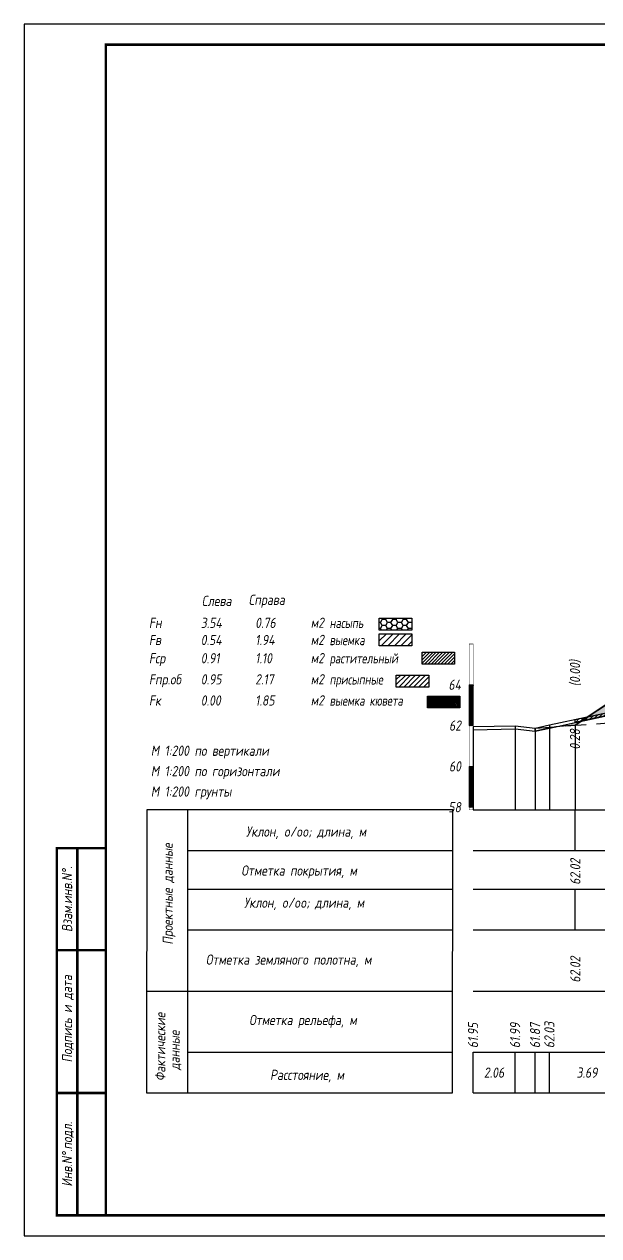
# Model space of a CAD drawing. Extents: x -717 to 1451, y -133302 to 233.
# Drawn here: x -30.1 to 110.8, y -131767.4 to -131470.4 of the extents above; entities that cross this region are included whole.
import ezdxf
from ezdxf.enums import TextEntityAlignment as Align

# ---------------------------------------------------------------- set-up
doc = ezdxf.new("R2010")
doc.units = 0
doc.linetypes.add('штриховая', pattern=[0.75, 0.5, -0.25])
for name, color, linetype in [('Зарамочное оформление', 7, 'Continuous'), ('Интерполированный поперечник', 2, 'Continuous'), ('Код_510', 7, 'Continuous'), ('Код_514', 1, 'Continuous'), ('Код_516', 1, 'Continuous'), ('Контур_0', 7, 'Continuous'), ('Контур_508', 7, 'Continuous'), ('Контур_512', 7, 'Continuous'), ('Контур_513', 7, 'Continuous'), ('Красный поперечник', 1, 'Continuous'), ('Линейка абсолютных высот', 7, 'Continuous'), ('Объем выемки', 7, 'Continuous'), ('Объем кюветов', 7, 'Continuous'), ('Объем насыпи', 7, 'Continuous'), ('Объем присыпных обочин', 7, 'Continuous'), ('Объем срезки растительного слоя', 7, 'Continuous'), ('Объём_2650', 7, 'Continuous'), ('Объём_2661', 7, 'Continuous'), ('Объём_2666', 7, 'Continuous'), ('Объём_2667', 7, 'Continuous'), ('Объём_2668', 7, 'Continuous'), ('Объём_2669', 7, 'Continuous'), ('Объём_2675', 7, 'Continuous'), ('Рабочие отметки', 7, 'Continuous'), ('Рабочие отметки доп.', 7, 'Continuous'), ('Таблица', 7, 'Continuous'), ('Черный поперечник', 3, 'Continuous')]:
    doc.layers.add(name, color=color, linetype=linetype)
for name, color, linetype, true_color in [('Контур_2570', 7, 'Continuous', 0x80ff00), ('Контур_2736', 4, 'Continuous', 0x00ffff), ('Контур_2737', 4, 'Continuous', 0x00ffff), ('Контур_2738', 4, 'Continuous', 0x00ffff), ('Контур_2739', 4, 'Continuous', 0x00ffff), ('Контур_2741', 4, 'Continuous', 0x00ffff), ('Контур_2742', 4, 'Continuous', 0x00ffff), ('Контур_2743', 4, 'Continuous', 0x00ffff), ('Контур_2744', 7, 'Continuous', 0xa4ffff), ('Контур_2745', 7, 'Continuous', 0xa4ffff), ('Контур_2747', 4, 'Continuous', 0x00ffff), ('Контур_2748', 4, 'Continuous', 0x00ffff), ('Контур_2749', 4, 'Continuous', 0x00ffff), ('Контур_2750', 4, 'Continuous', 0x00ffff), ('Контур_2751', 4, 'Continuous', 0x00ffff), ('Контур_2752', 4, 'Continuous', 0x00ffff), ('Контур_703', 4, 'Continuous', 0x00ffff), ('Контур_705', 4, 'Continuous', 0x00ffff), ('Контур_707', 4, 'Continuous', 0x00ffff), ('Контур_720', 131, 'Continuous', 0xaaffff), ('Объём_2563', 7, 'Continuous', 0xff8000), ('Объём_2570', 7, 'Continuous', 0x80ff00), ('Объём_2600', 7, 'Continuous', 0x808000), ('Объём_2620', 2, 'Continuous', 0xffff00)]:
    doc.layers.add(name, color=color, linetype=linetype, true_color=true_color)
doc.styles.add('М', font='romand.shx', dxfattribs={"width": 0.8, "oblique": 10, "height": 2.5})
pattern_1 = [(45.000001252, (0, 0), (-0.026516505928, 0.026516504769), []), (135.00000034, (0, 0), (-0.02651650519, -0.026516505506), [])]

# ---------------------------------------------------------------- blocks, each defined once
blk = doc.blocks.new('условные обозначения')
at = {"layer": 'Объём_2563'}
h = blk.add_hatch(dxfattribs=at)
h.set_pattern_fill('ANSI31', color=256, scale=0.3)
h.set_pattern_definition([(45, (-34.5, -100.5), (-0.673519, 0.673519), [])])
h.paths.add_polyline_path([(18.26, 7.53), (27.08, 7.53), (27.08, 4.62), (18.26, 4.62)])
at = {"layer": 'Объём_2570'}
h = blk.add_hatch(dxfattribs=at)
h.set_pattern_fill('ANSI31', color=3, scale=0.2)
h.set_pattern_definition([(45, (-32.9034, -100.5), (-0.4490128, 0.4490128), [])])
h.paths.add_polyline_path([(25.29, 13.16), (34.12, 13.16), (34.12, 10.25), (25.29, 10.25)])
at = {"layer": 'Объём_2600'}
h = blk.add_hatch(dxfattribs=at)
h.set_pattern_fill('ANSI31', color=6, scale=0.4)
h.set_pattern_definition([(45, (-34.5, -100.5), (-0.898026, 0.898026), [])])
h.paths.add_polyline_path([(13.63, 17.67), (22.46, 17.67), (22.46, 14.76), (13.63, 14.76)])
at = {"layer": 'Объём_2620'}
h = blk.add_hatch(dxfattribs=at)
h.set_pattern_fill('ANSI31', color=2, scale=0.1)
h.set_pattern_definition([(45, (-33.755, -100.5), (-0.2245064, 0.2245064), [])])
h.paths.add_polyline_path([(26.75, 2.41), (35.57, 2.41), (35.57, -0.5), (26.75, -0.5)])
at = {"layer": 'Объём_2650'}
h = blk.add_hatch(dxfattribs=at)
h.set_pattern_fill('HONEY', color=5, scale=0.3)
h.set_pattern_definition([(0, (-34.5, -100.5), (1.42875, 0.824889), [0.9525, -1.905]), (120, (-34.5, -100.5), (-1.42875, 0.824889), [0.9525, -1.905]), (60, (-34.5, -100.5), (3e-09, 1.6497784), [-1.905, 0.9525])])
h.paths.add_polyline_path([(13.63, 21.49), (22.46, 21.49), (22.46, 18.58), (13.63, 18.58)])
at = {"layer": 'Объём_2563'}
blk.add_lwpolyline([(18.26, 7.53), (27.08, 7.53), (27.08, 4.62), (18.26, 4.62)], close=True, dxfattribs=at)
at = {"layer": 'Объём_2620', "color": 2}
blk.add_lwpolyline([(26.75, 2.41), (35.57, 2.41), (35.57, -0.5), (26.75, -0.5)], close=True, dxfattribs=at)
at = {"layer": 'Объём_2650', "color": 5}
blk.add_lwpolyline([(13.63, 21.49), (22.46, 21.49), (22.46, 18.58), (13.63, 18.58)], close=True, dxfattribs=at)
at = {"layer": 'Объём_2650', "color": 6}
blk.add_lwpolyline([(13.63, 17.67), (22.46, 17.67), (22.46, 14.76), (13.63, 14.76)], close=True, dxfattribs=at)
at = {"layer": 'Объём_2650', "color": 3}
blk.add_lwpolyline([(25.29, 13.16), (34.12, 13.16), (34.12, 10.25), (25.29, 10.25)], close=True, dxfattribs=at)
at = {"layer": 'Объем насыпи', "color": 1, "style": 'М', "oblique": 10, "width": 0.8}
for s, p in [('насыпь', (0.09, 19.09)), ('выемка', (0.09, 14.89)), ('растительный', (0.09, 10.42)), ('присыпные', (0.09, 5.24)), ('выемка кювета', (0.09, 0.06))]:
    blk.add_text(s, height=2.5, dxfattribs=at).set_placement(p)

msp = doc.modelspace()

# ---------------------------------------------------------------- hatches: boundary and pattern name
at = {"layer": 'Линейка абсолютных высот'}
h = msp.add_hatch(dxfattribs=at)
h.set_pattern_fill('ANSI37', scale=0.3, style=0)
h.set_pattern_definition(pattern_1)
h.paths.add_polyline_path([(80, -131642.353), (80, -131632.353), (79, -131632.353), (79, -131642.353)])
h = msp.add_hatch(dxfattribs=at)
h.set_pattern_fill('ANSI37', scale=0.3, style=0)
h.set_pattern_definition(pattern_1)
h.paths.add_polyline_path([(80, -131662.353), (80, -131652.353), (79, -131652.353), (79, -131662.353)])
at = {"layer": 'Объём_2570'}
h = msp.add_hatch(dxfattribs=at)
h.set_pattern_fill('ANSI31', color=256, scale=0.2)
h.paths.add_polyline_path([(135.344, -131630.632), (134.642, -131630.756), (133.014, -131631.548), (117.163, -131639.023), (105, -131641.614), (105, -131640.864), (117.163, -131638.273), (133.014, -131630.798), (134.642, -131630.006), (135.344, -131629.882)])
h.paths.add_polyline_path([(274.732, -131633.051), (271.366, -131634.24), (265.308, -131636.501), (263.275, -131635.173), (257.527, -131632.611), (250.419, -131632.614), (245.088, -131632.629), (238.721, -131629.389), (238.068, -131628.99), (238.068, -131628.24), (238.721, -131628.639), (245.088, -131631.879), (250.419, -131631.864), (257.527, -131631.861), (263.275, -131634.423), (265.308, -131635.751), (271.366, -131633.49), (274.732, -131632.301)])
at = {"layer": 'Объём_2600'}
h = msp.add_hatch(dxfattribs=at)
h.set_pattern_fill('HONEY', color=5, scale=0.3)
h.paths.add_polyline_path([(121.624, -131631.191), (134.544, -131630.803), (133.014, -131631.548), (117.163, -131639.023), (106.454, -131641.304)])
h.paths.add_polyline_path([(265.308, -131636.501), (263.275, -131635.173), (257.527, -131632.611), (250.419, -131632.614), (245.088, -131632.629), (243.005, -131631.569), (259.692, -131632.069), (265.969, -131636.254)])

# ---------------------------------------------------------------- linework, layer by layer
at = {"layer": 'Интерполированный поперечник', "linetype": 'штриховая', "ltscale": 10, "flags": 128}
msp.add_lwpolyline([(95.206, -131643), (245.088, -131631.879)], dxfattribs=at)
at = {"layer": 'Код_510'}
for p, q in [((79.946, -131732.421), (79.946, -131722.421)), ((90.254, -131732.421), (90.254, -131722.421)), ((95.152, -131732.421), (95.152, -131722.421)), ((98.655, -131732.421), (98.655, -131722.421))]:
    msp.add_line(p, q, dxfattribs=at)
at = {"layer": 'Код_514'}
msp.add_line((105, -131673), (105, -131663), dxfattribs=at)
at = {"layer": 'Код_516'}
msp.add_line((104.946, -131692.421), (104.946, -131682.421), dxfattribs=at)
at = {"layer": 'Контур_0', "flags": 128}
for points in [[(128.511, -131626.599), (105, -131642.273), (105, -131642.273), (105, -131642.273), (105, -131642.273), (105, -131642.273), (105, -131642.273), (105, -131642.273), (105, -131642.273), (105, -131642.273), (105, -131642.273), (105, -131642.273), (105, -131642.273), (105, -131642.273), (105, -131642.273), (105, -131642.273)], [(128.511, -131626.599), (105, -131642.273), (105, -131642.273), (105, -131642.273), (105, -131642.273), (105, -131642.273), (105, -131642.273), (105, -131642.273), (105, -131642.273), (105, -131642.273), (105, -131642.273), (105, -131642.273), (105, -131642.273), (105, -131642.273), (105, -131642.273), (105, -131642.273), (105, -131642.273), (105, -131642.273), (105, -131642.273), (105, -131642.273), (105, -131642.273), (105, -131642.273), (105, -131642.273), (105, -131642.273), (105, -131642.273), (105, -131642.273), (105, -131642.273), (105, -131642.273), (105, -131642.273), (105, -131642.273)]]:
    msp.add_lwpolyline(points, dxfattribs=at)
at = {"layer": 'Контур_2570', "flags": 128}
msp.add_lwpolyline([(80, -131643.354), (90.308, -131643.157), (95.206, -131643.75), (98.709, -131642.954), (117.163, -131639.023)], dxfattribs=at)
at = {"layer": 'Контур_2736', "flags": 128}
msp.add_lwpolyline([(128.511, -131626.599), (105, -131642.273)], dxfattribs=at)
at = {"layer": 'Контур_2737', "flags": 128}
msp.add_lwpolyline([(105, -131642.273), (105, -131642.273)], dxfattribs=at)
at = {"layer": 'Контур_2738', "flags": 128}
msp.add_lwpolyline([(105, -131642.273), (105, -131642.273)], dxfattribs=at)
at = {"layer": 'Контур_2739', "flags": 128}
msp.add_lwpolyline([(105, -131642.273), (105, -131642.273)], dxfattribs=at)
at = {"layer": 'Контур_2741', "flags": 128}
msp.add_lwpolyline([(105, -131642.273), (105, -131642.273)], dxfattribs=at)
at = {"layer": 'Контур_2742', "flags": 128}
msp.add_lwpolyline([(105, -131642.273), (105, -131642.273)], dxfattribs=at)
at = {"layer": 'Контур_2743', "flags": 128}
msp.add_lwpolyline([(105, -131642.273), (105, -131642.273)], dxfattribs=at)
at = {"layer": 'Контур_2744', "flags": 128}
msp.add_lwpolyline([(105, -131642.273), (105, -131642.273)], dxfattribs=at)
msp.add_lwpolyline([(105, -131642.273), (105, -131642.273)], dxfattribs=at)
msp.add_lwpolyline([(105, -131642.273), (105, -131642.273)], dxfattribs=at)
msp.add_lwpolyline([(105, -131642.273), (105, -131642.273)], dxfattribs=at)
msp.add_lwpolyline([(105, -131642.273), (105, -131642.273)], dxfattribs=at)
msp.add_lwpolyline([(105, -131642.273), (105, -131642.273)], dxfattribs=at)
at = {"layer": 'Контур_2745', "flags": 128}
msp.add_lwpolyline([(105, -131642.273), (105, -131642.273)], dxfattribs=at)
msp.add_lwpolyline([(105, -131642.273), (105, -131642.273)], dxfattribs=at)
msp.add_lwpolyline([(105, -131642.273), (105, -131642.273)], dxfattribs=at)
msp.add_lwpolyline([(105, -131642.273), (105, -131642.273)], dxfattribs=at)
msp.add_lwpolyline([(105, -131642.273), (105, -131642.273)], dxfattribs=at)
msp.add_lwpolyline([(105, -131642.273), (105, -131642.273)], dxfattribs=at)
at = {"layer": 'Контур_2747', "flags": 128}
msp.add_lwpolyline([(105, -131642.273), (105, -131642.273)], dxfattribs=at)
at = {"layer": 'Контур_2748', "flags": 128}
msp.add_lwpolyline([(105, -131642.273), (105, -131642.273)], dxfattribs=at)
at = {"layer": 'Контур_2749', "flags": 128}
msp.add_lwpolyline([(105, -131642.273), (105, -131642.273)], dxfattribs=at)
at = {"layer": 'Контур_2750', "flags": 128}
msp.add_lwpolyline([(105, -131642.273), (105, -131642.273)], dxfattribs=at)
at = {"layer": 'Контур_2751', "flags": 128}
msp.add_lwpolyline([(105, -131642.273), (105, -131642.273)], dxfattribs=at)
at = {"layer": 'Контур_2752', "flags": 128}
msp.add_lwpolyline([(105, -131642.273), (105, -131642.273)], dxfattribs=at)
at = {"layer": 'Контур_508', "flags": 128}
msp.add_lwpolyline([(105, -131642.273), (121.624, -131631.191), (146.955, -131630.431), (146.955, -131629.404), (148.483, -131629.368), (176.014, -131628.968), (187.39, -131628.803), (213.043, -131628.5), (214.614, -131628.531), (214.614, -131628.481), (216.185, -131628.513), (216.185, -131628.463), (224.607, -131628.631), (224.607, -131631.017), (259.692, -131632.069), (270.125, -131639.025), (272.125, -131639.025), (282.29, -131632.249)], dxfattribs=at)
at = {"layer": 'Контур_512', "flags": 128}
msp.add_lwpolyline([(105, -131642.273), (121.624, -131631.191), (146.955, -131630.431)], dxfattribs=at)
at = {"layer": 'Контур_513', "flags": 128}
msp.add_lwpolyline([(105, -131642.273), (121.624, -131631.191), (146.955, -131630.431), (146.955, -131629.404), (148.483, -131629.368), (176.014, -131628.968), (187.39, -131628.803), (213.043, -131628.5), (214.614, -131628.531), (214.614, -131628.481), (216.185, -131628.513), (216.185, -131628.463), (224.607, -131628.631), (224.607, -131631.017), (259.692, -131632.069), (270.125, -131639.025), (272.125, -131639.025), (282.29, -131632.249)], dxfattribs=at)
at = {"layer": 'Контур_703', "flags": 128}
for points in [[(128.511, -131626.599), (105, -131642.273)], [(105, -131642.273), (105, -131642.273)]]:
    msp.add_lwpolyline(points, dxfattribs=at)
at = {"layer": 'Контур_705', "flags": 128}
msp.add_lwpolyline([(105, -131642.273), (105, -131642.273)], dxfattribs=at)
at = {"layer": 'Контур_707', "flags": 128}
msp.add_lwpolyline([(105, -131642.273), (105, -131642.273)], dxfattribs=at)
at = {"layer": 'Контур_720', "flags": 128}
msp.add_lwpolyline([(105, -131642.273), (105, -131642.273)], dxfattribs=at)
at = {"layer": 'Красный поперечник'}
for q in [(128.511, -131626.599), (105, -131663)]:
    msp.add_line((105, -131642.273), q, dxfattribs=at)
at = {"layer": 'Линейка абсолютных высот', "color": 7, "const_width": 0.1, "flags": 128}
for points in [[(80, -131632.353), (80, -131622.353), (79, -131622.353), (79, -131632.353), (80, -131632.353)], [(80, -131642.353), (80, -131632.353), (79, -131632.353), (79, -131642.353), (80, -131642.353)], [(80, -131652.353), (80, -131642.353), (79, -131642.353), (79, -131652.353), (80, -131652.353)], [(80, -131662.353), (80, -131652.353), (79, -131652.353), (79, -131662.353), (80, -131662.353)], [(80, -131663), (80, -131662.353), (79, -131662.353), (79, -131663), (80, -131663)]]:
    msp.add_lwpolyline(points, dxfattribs=at)
at = {"layer": 'Объём_2570', "flags": 128}
msp.add_lwpolyline([(135.344, -131630.632), (134.642, -131630.756), (133.014, -131631.548), (117.163, -131639.023), (105, -131641.614), (105, -131640.864), (117.163, -131638.273), (133.014, -131630.798), (134.642, -131630.006), (135.344, -131629.882), (135.344, -131630.632), (135.344, -131630.632)], dxfattribs=at)
at = {"layer": 'Объём_2600', "flags": 128}
for points in [[(121.624, -131631.191), (134.544, -131630.803), (133.014, -131631.548), (117.163, -131639.023), (106.454, -131641.304), (121.624, -131631.191), (121.624, -131631.191)], [(98.709, -131642.954), (95.206, -131643.75), (95.206, -131643), (100.248, -131642.626), (98.709, -131642.954), (98.709, -131642.954)]]:
    msp.add_lwpolyline(points, dxfattribs=at)
at = {"layer": 'Объём_2650', "flags": 128}
msp.add_lwpolyline([(106.454, -131641.304), (105, -131642.273), (100.248, -131642.626), (106.454, -131641.304), (106.454, -131641.304)], dxfattribs=at)
at = {"layer": 'Объём_2661', "flags": 128}
msp.add_lwpolyline([(128.511, -131626.599), (105, -131642.273)], dxfattribs=at)
at = {"layer": 'Объём_2666', "flags": 128}
msp.add_lwpolyline([(128.511, -131626.599), (105, -131642.273)], dxfattribs=at)
at = {"layer": 'Объём_2667', "flags": 128}
msp.add_lwpolyline([(105, -131642.273), (105, -131642.273)], dxfattribs=at)
msp.add_lwpolyline([(105, -131642.273), (105, -131642.273)], dxfattribs=at)
at = {"layer": 'Объём_2668', "flags": 128}
msp.add_lwpolyline([(105, -131642.273), (105, -131642.273)], dxfattribs=at)
msp.add_lwpolyline([(105, -131642.273), (105, -131642.273)], dxfattribs=at)
at = {"layer": 'Объём_2669', "flags": 128}
msp.add_lwpolyline([(105, -131642.273), (105, -131642.273)], dxfattribs=at)
msp.add_lwpolyline([(105, -131642.273), (105, -131642.273)], dxfattribs=at)
at = {"layer": 'Объём_2675', "flags": 128}
msp.add_lwpolyline([(105, -131642.273), (105, -131642.273)], dxfattribs=at)
msp.add_lwpolyline([(105, -131642.273), (105, -131642.273)], dxfattribs=at)
msp.add_lwpolyline([(105, -131642.273), (105, -131642.273)], dxfattribs=at)
msp.add_lwpolyline([(105, -131642.273), (105, -131642.273)], dxfattribs=at)
msp.add_lwpolyline([(105, -131642.273), (105, -131642.273)], dxfattribs=at)
msp.add_lwpolyline([(105, -131642.273), (105, -131642.273)], dxfattribs=at)
msp.add_lwpolyline([(105, -131642.273), (105, -131642.273)], dxfattribs=at)
msp.add_lwpolyline([(105, -131642.273), (105, -131642.273)], dxfattribs=at)
msp.add_lwpolyline([(105, -131642.273), (105, -131642.273)], dxfattribs=at)
msp.add_lwpolyline([(105, -131642.273), (105, -131642.273)], dxfattribs=at)
msp.add_lwpolyline([(105, -131642.273), (105, -131642.273)], dxfattribs=at)
msp.add_lwpolyline([(105, -131642.273), (105, -131642.273)], dxfattribs=at)
at = {"layer": 'Таблица'}
for p, q in [((80, -131663), (307.29, -131663)), ((80, -131673), (307.29, -131673)), ((80, -131682.421), (307.29, -131682.421)), ((79.946, -131692.421), (307.235, -131692.421)), ((79.946, -131707.421), (307.235, -131707.421)), ((79.946, -131722.421), (307.235, -131722.421)), ((79.946, -131732.421), (307.235, -131732.421))]:
    msp.add_line(p, q, dxfattribs=at)
at = {"layer": 'Таблица', "linetype": 'Continuous', "flags": 128}
for points in [[(0, -131663), (-0.054, -131732.421)], [(75, -131663), (0, -131663)], [(10, -131663), (10, -131732.421)], [(74.946, -131732.421), (75, -131663)], [(10, -131673), (75, -131673)], [(10, -131682.421), (75, -131682.421)], [(9.946, -131692.421), (74.946, -131692.421)], [(-0.054, -131707.421), (74.946, -131707.421)], [(9.946, -131722.421), (74.946, -131722.421)], [(-0.054, -131732.421), (74.946, -131732.421)]]:
    msp.add_lwpolyline(points, dxfattribs=at)
at = {"layer": 'Черный поперечник', "color": 7}
for p, q in [((98.709, -131642.204), (98.709, -131663)), ((80, -131642.604), (80, -131663)), ((90.308, -131642.407), (90.308, -131663)), ((95.206, -131643), (95.206, -131663))]:
    msp.add_line(p, q, dxfattribs=at)
at = {"layer": 'Черный поперечник', "flags": 128}
msp.add_lwpolyline([(80, -131642.604), (90.308, -131642.407), (95.206, -131643), (98.709, -131642.204), (117.163, -131638.273)], dxfattribs=at)

# ---------------------------------------------------------------- block references
at = {"layer": 'Объём_2570', "xscale": 0.9}
msp.add_blockref('условные обозначения', (44.708, -131637.531), dxfattribs=at)

# ---------------------------------------------------------------- texts
at = {"style": 'М', "oblique": 10, "width": 0.8}
msp.add_text('М 1:200 грунты', height=2.5, dxfattribs=at).set_placement((0.973, -131659.769))
at = {"layer": 'Код_510', "style": 'М', "oblique": 10, "width": 0.8}
for s, p in [('61.95', (79.946, -131721.421)), ('61.99', (90.254, -131721.421)), ('61.87', (95.152, -131721.421)), ('62.03', (98.655, -131721.421))]:
    msp.add_text(s, height=2.5, rotation=90, dxfattribs=at).set_placement(p, align=Align.MIDDLE_LEFT)
for s, p in [('2.06', (85.1, -131727.421)), ('3.69', (107.882, -131727.421))]:
    msp.add_text(s, height=2.5, dxfattribs=at).set_placement(p, align=Align.MIDDLE_CENTER)
at = {"layer": 'Код_514', "style": 'М', "oblique": 10, "width": 0.8}
msp.add_text('62.02', height=2.5, rotation=90, dxfattribs=at).set_placement((105, -131681.382), align=Align.MIDDLE_LEFT)
at = {"layer": 'Код_516', "style": 'М', "oblique": 10, "width": 0.8}
msp.add_text('62.02', height=2.5, rotation=90, dxfattribs=at).set_placement((105, -131705.371), align=Align.MIDDLE_LEFT)
at = {"layer": 'Линейка абсолютных высот', "style": 'М', "oblique": 10, "width": 0.8}
for s, p in [('64', (77, -131632.353)), ('62', (77, -131642.353)), ('60', (77, -131652.353)), ('58', (77, -131662.353))]:
    msp.add_text(s, height=2.5, dxfattribs=at).set_placement(p, align=Align.MIDDLE_RIGHT)
at = {"layer": 'Объем выемки', "style": 'М', "oblique": 10, "width": 0.8}
for s, p in [('Fв', (0.519, -131622.625)), ('0.54', (13.219, -131622.625)), ('1.94', (26.56, -131622.625)), ('м2', (40.165, -131622.592))]:
    msp.add_text(s, height=2.5, dxfattribs=at).set_placement(p)
at = {"layer": 'Объем кюветов', "style": 'М', "oblique": 10, "width": 0.8}
for s, p in [('Fк', (0.519, -131637.451)), ('0.00', (13.219, -131637.451)), ('1.85', (26.56, -131637.451)), ('м2', (40.165, -131637.417))]:
    msp.add_text(s, height=2.5, dxfattribs=at).set_placement(p)
at = {"layer": 'Объем насыпи', "style": 'М', "oblique": 10, "width": 0.8}
for s, p in [('Слева', (13.463, -131613.04)), ('Справа', (24.956, -131612.773)), ('Fн', (0.519, -131618.421)), ('3.54', (13.219, -131618.421)), ('0.76', (26.56, -131618.421)), ('м2', (40.165, -131618.387))]:
    msp.add_text(s, height=2.5, dxfattribs=at).set_placement(p)
at = {"layer": 'Объем присыпных обочин', "style": 'М', "oblique": 10, "width": 0.8}
for s, p in [('Fпр.об', (0.519, -131632.272)), ('0.95', (13.219, -131632.272)), ('2.17', (26.56, -131632.272)), ('м2', (40.165, -131632.238))]:
    msp.add_text(s, height=2.5, dxfattribs=at).set_placement(p)
at = {"layer": 'Объем срезки растительного слоя', "style": 'М', "oblique": 10, "width": 0.8}
for s, p in [('Fср', (0.519, -131627.093)), ('0.91', (13.219, -131627.093)), ('1.10', (26.56, -131627.093)), ('м2', (40.165, -131627.06))]:
    msp.add_text(s, height=2.5, dxfattribs=at).set_placement(p)
at = {"layer": 'Рабочие отметки', "color": 1, "style": 'М', "oblique": 10, "width": 0.8}
msp.add_text('0.28', height=2.5, rotation=90, dxfattribs=at).set_placement((104.922, -131643.204), align=Align.MIDDLE_RIGHT)
at = {"layer": 'Рабочие отметки доп.', "color": 1, "style": 'М', "oblique": 10, "width": 0.8}
msp.add_text('(0.00)', height=2.5, rotation=90, dxfattribs=at).set_placement((104.922, -131632.704), align=Align.MIDDLE_LEFT)
at = {"layer": 'Таблица', "style": 'М', "oblique": 10, "width": 0.8}
for s, p in [('М 1:200 по вертикали', (0.973, -131649.769)), ('М 1:200 по горизонтали', (0.973, -131654.769)), ('Уклон, o/oo; длина, м', (24.315, -131669.584)), ('Отметка покрытия, м', (23.148, -131679.139)), ('Уклон, o/oo; длина, м', (23.824, -131687.017)), ('Отметка земляного полотна, м', (14.462, -131700.965)), ('Отметка рельефа, м', (25.077, -131715.777)), ('Расстояние, м', (30.202, -131729.23))]:
    msp.add_text(s, height=2.5, dxfattribs=at).set_placement(p)
for s, p in [('Проектные данные ', (6.361, -131696.053)), ('Фактические ', (4.54, -131729.507)), ('данные', (8.046, -131726.802))]:
    msp.add_text(s, height=2.5, rotation=90, dxfattribs=at).set_placement(p)

# ---------------------------------------------------------------- wipeouts: each hides what was drawn before it
msp.add_wipeout([(-10.054, -131672.421), (-22.054, -131672.421), (-22.054, -131762.421), (-10.054, -131762.421)]).dxf.layer = 'Зарамочное оформление'

# ---------------------------------------------------------------- next in the draw order: linework, layer by layer
at = {"flags": 128}
msp.add_lwpolyline([(-30.054, -131767.421), (389.946, -131767.421), (389.946, -131470.421), (-30.054, -131470.421)], close=True, dxfattribs=at)
at = {"const_width": 0.6, "flags": 128}
msp.add_lwpolyline([(-10.054, -131762.421), (384.946, -131762.421), (384.946, -131475.421), (-10.054, -131475.421)], close=True, dxfattribs=at)
at = {"layer": 'Зарамочное оформление', "linetype": 'Continuous', "lineweight": -3, "const_width": 0.6, "flags": 128}
for points in [[(-10.054, -131762.421), (-22.054, -131762.421), (-22.054, -131672.421), (-10.054, -131672.421)], [(-17.054, -131762.421), (-17.054, -131672.421)], [(-22.054, -131697.421), (-10.054, -131697.421)], [(-22.054, -131732.421), (-10.054, -131732.421)]]:
    msp.add_lwpolyline(points, dxfattribs=at)

# ---------------------------------------------------------------- next in the draw order: texts
at = {"layer": 'Зарамочное оформление', "lineweight": 15, "style": 'М', "oblique": 10, "width": 0.8}
for s, p in [('Взам.инв.N%%d.', (-19.554, -131684.921)), ('Подпись и дата', (-19.572, -131714.227)), ('Инв.N%%d.подл.', (-19.554, -131747.421))]:
    msp.add_text(s, height=2.5, rotation=90, dxfattribs=at).set_placement(p, align=Align.MIDDLE_CENTER)

doc.saveas('drawing.dxf')
